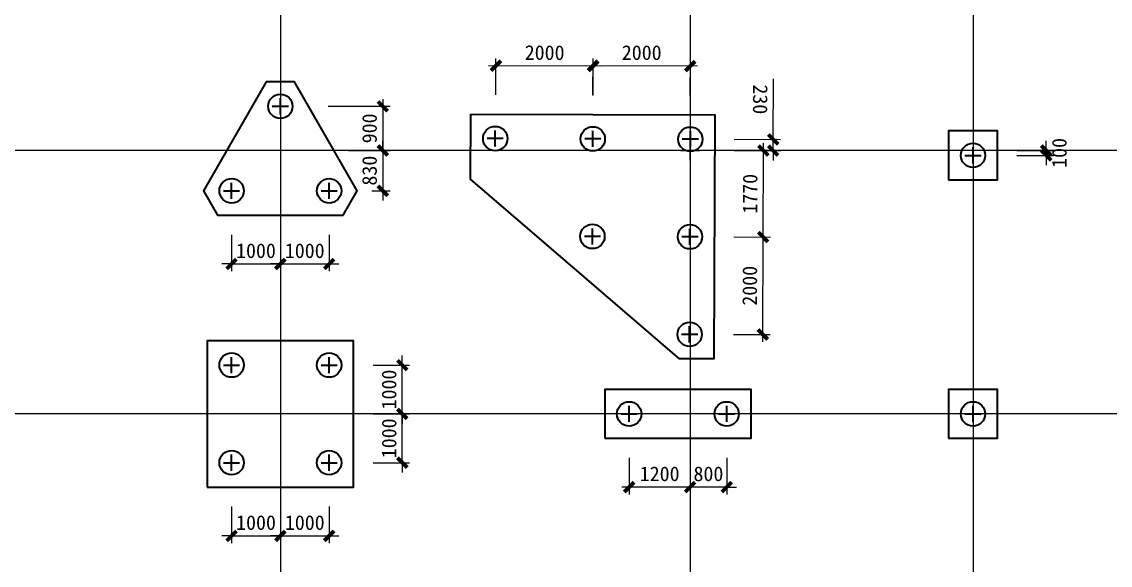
# Model space of a CAD drawing. Header units: millimetres. Extents: x -8252 to 341964, y -299084 to 206355.
# Drawn here: x 47196 to 69510, y 32798 to 43938 of the extents above; entities that cross this region are included whole.
import ezdxf

# ---------------------------------------------------------------- set-up
doc = ezdxf.new("R2010")
doc.units = ezdxf.units.MM
doc.header["$LTSCALE"] = 500
doc.header["$PDMODE"] = 2
doc.header["$PDSIZE"] = 200
doc.linetypes.add('DASHDOT', pattern=[25.4, 12.7, -6.35, 0, -6.35])
doc.layers.add('dim____', color=70, linetype='Continuous')
doc.layers.add('DOTE', color=20, linetype='DASHDOT')
for name, color, linetype, lineweight in [('s121', 2, 'Continuous', 35), ('shear_wall', 100, 'Continuous', 25), ('zkz', 200, 'Continuous', 35)]:
    doc.layers.add(name, color=color, linetype=linetype, lineweight=lineweight)
doc.styles.add('宋体', font='')
doc.styles.get('宋体').set_extended_font_data('宋体')
doc.dimstyles.new('ISO-25', dxfattribs={"dimtxt": 2.5, "dimasz": 2.5, "dimexe": 1.25, "dimexo": 0.625, "dimtad": 1, "dimtxsty": 'Standard', "dimcen": 2.5, "dimadec": 0, "dimazin": 0, "dimtfac": 1, "dimtmove": 0, "dimatfit": 3, "dimfxl": 1, "dimarcsym": 0})

# ---------------------------------------------------------------- blocks, each defined once
blk = doc.blocks.new('_ArchTick')
at = {"color": 0, "linetype": 'ByBlock', "const_width": 0.4}
blk.add_lwpolyline([(-0.5, -0.5), (0.5, 0.5)], dxfattribs=at)
blk = doc.blocks.new('*D609')
at = {"layer": 'Defpoints', "color": 0, "transparency": 16777216}
for p in [(51497, 39973), (52497, 39973), (52497, 38973)]:
    blk.add_point(p, dxfattribs=at)
at = {"layer": 'dim____', "color": 0, "lineweight": -2, "transparency": 16777216}
for p, q in [((51497, 39573), (51497, 38823)), ((52497, 39573), (52497, 38823)), ((51497, 38973), (51297, 38973)), ((51497, 38973), (52497, 38973)), ((52497, 38973), (52697, 38973))]:
    blk.add_line(p, q, dxfattribs=at)
at = {"layer": 'dim____', "color": 0, "lineweight": -2, "transparency": 16777216, "xscale": 200, "yscale": 200, "zscale": 200}
blk.add_blockref('_ArchTick', (51497, 38973), dxfattribs=at)
at = {"layer": 'dim____', "color": 0, "lineweight": -2, "transparency": 16777216, "xscale": 200, "yscale": 200, "zscale": 200, "rotation": 180}
blk.add_blockref('_ArchTick', (52497, 38973), dxfattribs=at)
at = {"layer": 'dim____', "color": 7, "transparency": 16777216, "insert": (51997, 39243), "char_height": 300, "attachment_point": 5, "style": '宋体'}
blk.add_mtext('1000', dxfattribs=at)
blk = doc.blocks.new('*D610')
at = {"layer": 'Defpoints', "color": 0, "transparency": 16777216}
for p in [(52497, 39973), (53497, 39973), (53497, 38973)]:
    blk.add_point(p, dxfattribs=at)
at = {"layer": 'dim____', "color": 0, "lineweight": -2, "transparency": 16777216}
for p, q in [((52497, 39573), (52497, 38823)), ((53497, 39573), (53497, 38823)), ((52497, 38973), (52297, 38973)), ((52497, 38973), (53497, 38973)), ((53497, 38973), (53697, 38973))]:
    blk.add_line(p, q, dxfattribs=at)
at = {"layer": 'dim____', "color": 0, "lineweight": -2, "transparency": 16777216, "xscale": 200, "yscale": 200, "zscale": 200}
blk.add_blockref('_ArchTick', (52497, 38973), dxfattribs=at)
at = {"layer": 'dim____', "color": 0, "lineweight": -2, "transparency": 16777216, "xscale": 200, "yscale": 200, "zscale": 200, "rotation": 180}
blk.add_blockref('_ArchTick', (53497, 38973), dxfattribs=at)
at = {"layer": 'dim____', "color": 7, "transparency": 16777216, "insert": (52997, 39243), "char_height": 300, "attachment_point": 5, "style": '宋体'}
blk.add_mtext('1000', dxfattribs=at)
blk = doc.blocks.new('*D613')
at = {"layer": 'Defpoints', "color": 0, "transparency": 16777216}
for p in [(53075, 42205), (53597, 41300), (54597, 41300)]:
    blk.add_point(p, dxfattribs=at)
at = {"layer": 'dim____', "color": 0, "lineweight": -2, "transparency": 16777216}
for p, q in [((53475, 42205), (54747, 42205)), ((54597, 42355), (54597, 41150)), ((53997, 41300), (54747, 41300))]:
    blk.add_line(p, q, dxfattribs=at)
at = {"layer": 'dim____', "color": 0, "lineweight": -2, "transparency": 16777216, "xscale": 200, "yscale": 200, "zscale": 200}
for p, rotation in [((54597, 42205), 90), ((54597, 41300), 270)]:
    blk.add_blockref('_ArchTick', p, dxfattribs=dict(at, rotation=rotation))
at = {"layer": 'dim____', "color": 7, "transparency": 16777216, "insert": (54327, 41753), "char_height": 300, "attachment_point": 5, "rotation": 90, "style": '宋体'}
blk.add_mtext('900', dxfattribs=at)
blk = doc.blocks.new('*D614')
at = {"layer": 'Defpoints', "color": 0, "transparency": 16777216}
for p in [(53597, 41300), (54075, 40473), (54597, 40473)]:
    blk.add_point(p, dxfattribs=at)
at = {"layer": 'dim____', "color": 0, "lineweight": -2, "transparency": 16777216}
for p, q in [((53897, 41300), (54747, 41300)), ((54597, 41300), (54597, 41500)), ((54597, 41300), (54597, 40473)), ((54375, 40473), (54747, 40473)), ((54597, 40473), (54597, 40273))]:
    blk.add_line(p, q, dxfattribs=at)
at = {"layer": 'dim____', "color": 0, "lineweight": -2, "transparency": 16777216, "xscale": 200, "yscale": 200, "zscale": 200}
for p, rotation in [((54597, 41300), 270), ((54597, 40473), 90)]:
    blk.add_blockref('_ArchTick', p, dxfattribs=dict(at, rotation=rotation))
at = {"layer": 'dim____', "color": 7, "transparency": 16777216, "insert": (54327, 40887), "char_height": 300, "attachment_point": 5, "rotation": 90, "style": '宋体'}
blk.add_mtext('830', dxfattribs=at)
blk = doc.blocks.new('*D611')
at = {"layer": 'Defpoints', "color": 0, "transparency": 16777216}
for p in [(51498, 34400), (52498, 34400), (52498, 33400)]:
    blk.add_point(p, dxfattribs=at)
at = {"layer": 'dim____', "color": 0, "lineweight": -2, "transparency": 16777216}
for p, q in [((51498, 34000), (51498, 33250)), ((52498, 34000), (52498, 33250)), ((51498, 33400), (51298, 33400)), ((51498, 33400), (52498, 33400)), ((52498, 33400), (52698, 33400))]:
    blk.add_line(p, q, dxfattribs=at)
at = {"layer": 'dim____', "color": 0, "lineweight": -2, "transparency": 16777216, "xscale": 200, "yscale": 200, "zscale": 200}
blk.add_blockref('_ArchTick', (51498, 33400), dxfattribs=at)
at = {"layer": 'dim____', "color": 0, "lineweight": -2, "transparency": 16777216, "xscale": 200, "yscale": 200, "zscale": 200, "rotation": 180}
blk.add_blockref('_ArchTick', (52498, 33400), dxfattribs=at)
at = {"layer": 'dim____', "color": 7, "transparency": 16777216, "insert": (51998, 33670), "char_height": 300, "attachment_point": 5, "style": '宋体'}
blk.add_mtext('1000', dxfattribs=at)
blk = doc.blocks.new('*D612')
at = {"layer": 'Defpoints', "color": 0, "transparency": 16777216}
for p in [(52498, 34400), (53498, 34400), (53498, 33400)]:
    blk.add_point(p, dxfattribs=at)
at = {"layer": 'dim____', "color": 0, "lineweight": -2, "transparency": 16777216}
for p, q in [((52498, 34000), (52498, 33250)), ((53498, 34000), (53498, 33250)), ((52498, 33400), (52298, 33400)), ((52498, 33400), (53498, 33400)), ((53498, 33400), (53698, 33400))]:
    blk.add_line(p, q, dxfattribs=at)
at = {"layer": 'dim____', "color": 0, "lineweight": -2, "transparency": 16777216, "xscale": 200, "yscale": 200, "zscale": 200}
blk.add_blockref('_ArchTick', (52498, 33400), dxfattribs=at)
at = {"layer": 'dim____', "color": 0, "lineweight": -2, "transparency": 16777216, "xscale": 200, "yscale": 200, "zscale": 200, "rotation": 180}
blk.add_blockref('_ArchTick', (53498, 33400), dxfattribs=at)
at = {"layer": 'dim____', "color": 7, "transparency": 16777216, "insert": (52998, 33670), "char_height": 300, "attachment_point": 5, "style": '宋体'}
blk.add_mtext('1000', dxfattribs=at)
blk = doc.blocks.new('*D615')
at = {"layer": 'Defpoints', "color": 0, "transparency": 16777216}
for p in [(53997, 35900), (54997, 35900), (53997, 34900)]:
    blk.add_point(p, dxfattribs=at)
at = {"layer": 'dim____', "color": 0, "lineweight": -2, "transparency": 16777216}
for p, q in [((54997, 35900), (54997, 36100)), ((54397, 35900), (55147, 35900)), ((54997, 34900), (54997, 35900)), ((54397, 34900), (55147, 34900)), ((54997, 34900), (54997, 34700))]:
    blk.add_line(p, q, dxfattribs=at)
at = {"layer": 'dim____', "color": 0, "lineweight": -2, "transparency": 16777216, "xscale": 200, "yscale": 200, "zscale": 200}
for p, rotation in [((54997, 35900), 270), ((54997, 34900), 90)]:
    blk.add_blockref('_ArchTick', p, dxfattribs=dict(at, rotation=rotation))
at = {"layer": 'dim____', "color": 7, "transparency": 16777216, "insert": (54727, 35400), "char_height": 300, "attachment_point": 5, "rotation": 90, "style": '宋体'}
blk.add_mtext('1000', dxfattribs=at)
blk = doc.blocks.new('*D616')
at = {"layer": 'Defpoints', "color": 0, "transparency": 16777216}
for p in [(53997, 36900), (54997, 36900), (53997, 35900)]:
    blk.add_point(p, dxfattribs=at)
at = {"layer": 'dim____', "color": 0, "lineweight": -2, "transparency": 16777216}
for p, q in [((54997, 36900), (54997, 37100)), ((54397, 36900), (55147, 36900)), ((54997, 35900), (54997, 36900)), ((54397, 35900), (55147, 35900)), ((54997, 35900), (54997, 35700))]:
    blk.add_line(p, q, dxfattribs=at)
at = {"layer": 'dim____', "color": 0, "lineweight": -2, "transparency": 16777216, "xscale": 200, "yscale": 200, "zscale": 200}
for p, rotation in [((54997, 36900), 270), ((54997, 35900), 90)]:
    blk.add_blockref('_ArchTick', p, dxfattribs=dict(at, rotation=rotation))
at = {"layer": 'dim____', "color": 7, "transparency": 16777216, "insert": (54727, 36400), "char_height": 300, "attachment_point": 5, "rotation": 90, "style": '宋体'}
blk.add_mtext('1000', dxfattribs=at)
blk = doc.blocks.new('*D633')
at = {"layer": 'Defpoints', "color": 0, "transparency": 16777216}
for p in [(58907, 43038), (58903, 42038), (60898, 42030)]:
    blk.add_point(p, dxfattribs=at)
at = {"layer": 'dim____', "color": 0, "lineweight": -2, "transparency": 16777216}
for p, q in [((58905, 42438), (58907, 43188)), ((60899, 42430), (60902, 43180)), ((61051, 43030), (58757, 43038))]:
    blk.add_line(p, q, dxfattribs=at)
at = {"layer": 'dim____', "color": 0, "lineweight": -2, "transparency": 16777216, "xscale": 200, "yscale": 200, "zscale": 200}
for p, rotation in [((58907, 43038), 179.7979584951869), ((60901, 43030), 359.7979584951869)]:
    blk.add_blockref('_ArchTick', p, dxfattribs=dict(at, rotation=rotation))
at = {"layer": 'dim____', "color": 7, "transparency": 16777216, "insert": (59905, 43304), "char_height": 300, "attachment_point": 5, "rotation": 359.798, "style": '宋体'}
blk.add_mtext('2000', dxfattribs=at)
blk = doc.blocks.new('*D634')
at = {"layer": 'Defpoints', "color": 0, "transparency": 16777216}
for p in [(61395, 39529), (62395, 39525), (61388, 37531)]:
    blk.add_point(p, dxfattribs=at)
at = {"layer": 'dim____', "color": 0, "lineweight": -2, "transparency": 16777216}
for p, q in [((61795, 39527), (62545, 39525)), ((62387, 37377), (62395, 39675)), ((61788, 37529), (62538, 37527))]:
    blk.add_line(p, q, dxfattribs=at)
at = {"layer": 'dim____', "color": 0, "lineweight": -2, "transparency": 16777216, "xscale": 200, "yscale": 200, "zscale": 200}
for p, rotation in [((62395, 39525), 89.79795849518803), ((62388, 37527), 269.797958495188)]:
    blk.add_blockref('_ArchTick', p, dxfattribs=dict(at, rotation=rotation))
at = {"layer": 'dim____', "color": 7, "transparency": 16777216, "insert": (62121, 38527), "char_height": 300, "attachment_point": 5, "rotation": 89.798, "style": '宋体'}
blk.add_mtext('2000', dxfattribs=at)
blk = doc.blocks.new('*D635')
at = {"layer": 'Defpoints', "color": 0, "transparency": 16777216}
for p in [(61402, 41300), (62401, 41297), (61395, 39529)]:
    blk.add_point(p, dxfattribs=at)
at = {"layer": 'dim____', "color": 0, "lineweight": -2, "transparency": 16777216}
for p, q in [((61802, 41299), (62551, 41296)), ((62394, 39375), (62402, 41447)), ((61795, 39527), (62545, 39525))]:
    blk.add_line(p, q, dxfattribs=at)
at = {"layer": 'dim____', "color": 0, "lineweight": -2, "transparency": 16777216, "xscale": 200, "yscale": 200, "zscale": 200}
for p, rotation in [((62401, 41297), 89.79795849518803), ((62395, 39525), 269.797958495188)]:
    blk.add_blockref('_ArchTick', p, dxfattribs=dict(at, rotation=rotation))
at = {"layer": 'dim____', "color": 7, "transparency": 16777216, "insert": (62128, 40412), "char_height": 300, "attachment_point": 5, "rotation": 89.798, "style": '宋体'}
blk.add_mtext('1770', dxfattribs=at)
blk = doc.blocks.new('*D636')
at = {"layer": 'Defpoints', "color": 0, "transparency": 16777216}
for p in [(56917, 43038), (56913, 42038), (58908, 42030)]:
    blk.add_point(p, dxfattribs=at)
at = {"layer": 'dim____', "color": 0, "lineweight": -2, "transparency": 16777216}
for p, q in [((56915, 42438), (56917, 43188)), ((58909, 42430), (58912, 43180)), ((59061, 43030), (56767, 43038))]:
    blk.add_line(p, q, dxfattribs=at)
at = {"layer": 'dim____', "color": 0, "lineweight": -2, "transparency": 16777216, "xscale": 200, "yscale": 200, "zscale": 200}
for p, rotation in [((56917, 43038), 179.7979584951869), ((58911, 43030), 359.7979584951869)]:
    blk.add_blockref('_ArchTick', p, dxfattribs=dict(at, rotation=rotation))
at = {"layer": 'dim____', "color": 7, "transparency": 16777216, "insert": (57915, 43304), "char_height": 300, "attachment_point": 5, "rotation": 359.798, "style": '宋体'}
blk.add_mtext('2000', dxfattribs=at)
blk = doc.blocks.new('*D648')
at = {"layer": 'Defpoints', "color": 0, "transparency": 16777216}
for p in [(61402, 41531), (62602, 41527), (61402, 41300)]:
    blk.add_point(p, dxfattribs=at)
at = {"layer": 'dim____', "color": 0, "lineweight": -2, "transparency": 16777216}
for p, q in [((62602, 41527), (62606, 42767)), ((61802, 41530), (62752, 41527)), ((62601, 41296), (62602, 41527)), ((61802, 41299), (62751, 41296)), ((62601, 41296), (62600, 41096))]:
    blk.add_line(p, q, dxfattribs=at)
at = {"layer": 'dim____', "color": 0, "lineweight": -2, "transparency": 16777216, "xscale": 200, "yscale": 200, "zscale": 200}
for p, rotation in [((62602, 41527), 269.797958495188), ((62601, 41296), 89.79795849518804)]:
    blk.add_blockref('_ArchTick', p, dxfattribs=dict(at, rotation=rotation))
at = {"layer": 'dim____', "color": 7, "transparency": 16777216, "insert": (62335, 42348), "char_height": 300, "attachment_point": 5, "rotation": 269.798, "style": '宋体'}
blk.add_mtext('230', dxfattribs=at)
blk = doc.blocks.new('*D768')
at = {"layer": 'Defpoints', "color": 0, "transparency": 16777216}
for p in [(60898, 35400), (61648, 35400), (60898, 34400)]:
    blk.add_point(p, dxfattribs=at)
at = {"layer": 'dim____', "color": 0, "lineweight": -2, "transparency": 16777216}
for p, q in [((60898, 35000), (60898, 34250)), ((61648, 35000), (61648, 34250)), ((60898, 34400), (60698, 34400)), ((61648, 34400), (60898, 34400)), ((61648, 34400), (61848, 34400))]:
    blk.add_line(p, q, dxfattribs=at)
at = {"layer": 'dim____', "color": 0, "lineweight": -2, "transparency": 16777216, "xscale": 200, "yscale": 200, "zscale": 200}
blk.add_blockref('_ArchTick', (60898, 34400), dxfattribs=at)
at = {"layer": 'dim____', "color": 0, "lineweight": -2, "transparency": 16777216, "xscale": 200, "yscale": 200, "zscale": 200, "rotation": 180}
blk.add_blockref('_ArchTick', (61648, 34400), dxfattribs=at)
at = {"layer": 'dim____', "color": 7, "transparency": 16777216, "insert": (61273, 34670), "char_height": 300, "attachment_point": 5, "style": '宋体'}
blk.add_mtext('800', dxfattribs=at)
blk = doc.blocks.new('*D769')
at = {"layer": 'Defpoints', "color": 0, "transparency": 16777216}
for p in [(59648, 35400), (60898, 35400), (59648, 34400)]:
    blk.add_point(p, dxfattribs=at)
at = {"layer": 'dim____', "color": 0, "lineweight": -2, "transparency": 16777216}
for p, q in [((59648, 35000), (59648, 34250)), ((60898, 35000), (60898, 34250)), ((61048, 34400), (59498, 34400))]:
    blk.add_line(p, q, dxfattribs=at)
at = {"layer": 'dim____', "color": 0, "lineweight": -2, "transparency": 16777216, "xscale": 200, "yscale": 200, "zscale": 200, "rotation": 180}
blk.add_blockref('_ArchTick', (59648, 34400), dxfattribs=at)
at = {"layer": 'dim____', "color": 0, "lineweight": -2, "transparency": 16777216, "xscale": 200, "yscale": 200, "zscale": 200}
blk.add_blockref('_ArchTick', (60898, 34400), dxfattribs=at)
at = {"layer": 'dim____', "color": 7, "transparency": 16777216, "insert": (60273, 34670), "char_height": 300, "attachment_point": 5, "style": '宋体'}
blk.add_mtext('1200', dxfattribs=at)
blk = doc.blocks.new('*D809')
at = {"layer": 'Defpoints', "color": 0, "transparency": 16777216}
for p in [(67198, 41300), (67198, 41200), (68198, 41200)]:
    blk.add_point(p, dxfattribs=at)
at = {"layer": 'dim____', "color": 0, "lineweight": -2, "transparency": 16777216}
for p, q in [((67598, 41300), (68348, 41300)), ((68198, 41300), (68198, 41500)), ((68198, 41300), (68198, 41200)), ((67598, 41200), (68348, 41200)), ((68198, 41200), (68198, 41000))]:
    blk.add_line(p, q, dxfattribs=at)
at = {"layer": 'dim____', "color": 0, "lineweight": -2, "transparency": 16777216, "xscale": 200, "yscale": 200, "zscale": 200}
for p, rotation in [((68198, 41300), 270), ((68198, 41200), 90)]:
    blk.add_blockref('_ArchTick', p, dxfattribs=dict(at, rotation=rotation))
at = {"layer": 'dim____', "color": 7, "transparency": 16777216, "insert": (68468, 41250), "char_height": 300, "attachment_point": 5, "rotation": 90, "style": '宋体'}
blk.add_mtext('100', dxfattribs=at)

msp = doc.modelspace()

# ---------------------------------------------------------------- linework, layer by layer
at = {"layer": 'DOTE', "ltscale": 5}
for p, q in [((52497.528, 57900.374), (52497.528, -3449.626)), ((60897.528, 57900.374), (60897.528, -3449.626)), ((66697.528, 57900.374), (66697.528, -3449.626)), ((75497.528, 41300.374), (-3452.338, 41300.374)), ((75497.528, 35900.374), (-3452.472, 35900.374))]:
    msp.add_line(p, q, dxfattribs=at)
at = {"layer": 's121'}
for points in [[(52208.852, 42705.073), (50920.177, 40473.022), (51208.852, 39973.022), (53786.204, 39973.022), (54074.88, 40473.022), (52786.204, 42705.073)], [(56402.647, 42046.347), (61403.702, 42028.712), (61386.071, 37028.943), (60678.969, 37031.437), (56398.529, 40714.352)], [(66197.528, 40700.374), (67197.528, 40700.374), (67197.528, 41700.374), (66197.528, 41700.374)], [(50997.528, 34400.374), (53997.528, 34400.374), (53997.528, 37400.374), (50997.528, 37400.374)], [(59147.528, 35400.374), (62147.528, 35400.374), (62147.528, 36400.374), (59147.528, 36400.374)], [(66197.528, 35400.374), (67197.528, 35400.374), (67197.528, 36400.374), (66197.528, 36400.374)]]:
    msp.add_lwpolyline(points, close=True, dxfattribs=at)
at = {"layer": 'shear_wall'}
msp.add_point((60897.528, 41300.374), dxfattribs=at)
at = {"layer": 'zkz'}
for p, q in [((52332.528, 42205.073), (52662.528, 42205.073)), ((52497.528, 42040.073), (52497.528, 42370.073)), ((57066.967, 41544.784), (56736.967, 41544.784)), ((56901.967, 41379.784), (56901.967, 41709.784)), ((59066.955, 41537.731), (58736.955, 41537.731)), ((58901.955, 41372.731), (58901.955, 41702.731)), ((61066.942, 41530.678), (60736.942, 41530.678)), ((60901.942, 41365.678), (60901.942, 41695.678)), ((66697.528, 41035.374), (66697.528, 41365.374)), ((66532.528, 41200.374), (66862.528, 41200.374)), ((51497.528, 40308.022), (51497.528, 40638.022)), ((53497.528, 40308.022), (53497.528, 40638.022)), ((51332.528, 40473.022), (51662.528, 40473.022)), ((53332.528, 40473.022), (53662.528, 40473.022)), ((59059.902, 39537.743), (58729.902, 39537.743)), ((58894.902, 39372.743), (58894.902, 39702.743)), ((61059.89, 39530.691), (60729.89, 39530.691)), ((60894.89, 39365.691), (60894.89, 39695.691)), ((61052.837, 37530.703), (60722.837, 37530.703)), ((60887.837, 37365.703), (60887.837, 37695.703)), ((51497.528, 36735.374), (51497.528, 37065.374)), ((53497.528, 36735.374), (53497.528, 37065.374)), ((51332.528, 36900.374), (51662.528, 36900.374)), ((53332.528, 36900.374), (53662.528, 36900.374)), ((59647.528, 35735.374), (59647.528, 36065.374)), ((61647.528, 35735.374), (61647.528, 36065.374)), ((66697.528, 35735.374), (66697.528, 36065.374)), ((59482.528, 35900.374), (59812.528, 35900.374)), ((61482.528, 35900.374), (61812.528, 35900.374)), ((66532.528, 35900.374), (66862.528, 35900.374)), ((51497.528, 34735.374), (51497.528, 35065.374)), ((53497.528, 34735.374), (53497.528, 35065.374)), ((51332.528, 34900.374), (51662.528, 34900.374)), ((53332.528, 34900.374), (53662.528, 34900.374))]:
    msp.add_line(p, q, dxfattribs=at)
for centre in [(52497.528, 42205.073), (56901.967, 41544.784), (58901.955, 41537.731), (60901.942, 41530.678), (66697.528, 41200.374), (51497.528, 40473.022), (53497.528, 40473.022), (58894.902, 39537.743), (60894.89, 39530.691), (60887.837, 37530.703), (51497.528, 36900.374), (53497.528, 36900.374), (59647.528, 35900.374), (61647.528, 35900.374), (66697.528, 35900.374), (51497.528, 34900.374), (53497.528, 34900.374)]:
    msp.add_circle(centre, 250, dxfattribs=at)

# ---------------------------------------------------------------- dimensions: what is measured, and where the dimension line sits
at = {"layer": 'dim____'}
for base, p1, p2, angle, override, picture, middle in [((56916.701, 43037.523), (58907.528, 42030.497), (56913.174, 42037.53), 179.7979585, {"dimtxt": 300, "dimasz": 200, "dimexe": 150, "dimexo": 400, "dimgap": 120, "dimtad": 1, "dimrnd": 100, "dimtxsty": '宋体', "dimblk1": 'ArchTick', "dimblk2": 'ArchTick', "dimsah": 1, "dimdle": 150, "dimclrt": 7, "dimtix": 1, "dimtmove": 0}, '*D636', (57914.83, 43304.005)), ((58906.701, 43037.523), (60897.528, 42030.497), (58903.174, 42037.53), 179.7979585, {"dimtxt": 300, "dimasz": 200, "dimexe": 150, "dimexo": 400, "dimgap": 120, "dimtad": 1, "dimrnd": 100, "dimtxsty": '宋体', "dimblk1": 'ArchTick', "dimblk2": 'ArchTick', "dimsah": 1, "dimdle": 150, "dimclrt": 7, "dimtix": 1, "dimtmove": 0}, '*D633', (59904.83, 43304.005)), ((54597.021, 41300.374), (53074.693, 42205.073), (53597.021, 41300.374), 90, {"dimtxt": 300, "dimasz": 200, "dimexe": 150, "dimexo": 400, "dimgap": 120, "dimtad": 1, "dimrnd": 10, "dimtxsty": '宋体', "dimblk1": 'ArchTick', "dimblk2": 'ArchTick', "dimsah": 1, "dimdle": 150, "dimclrt": 7, "dimtix": 1, "dimtmove": 0}, '*D613', (54327.021, 41752.723)), ((68197.528, 41200.374), (67197.528, 41300.374), (67197.528, 41200.374), 90, {"dimtxt": 300, "dimasz": 200, "dimexe": 150, "dimexo": 400, "dimgap": 120, "dimtad": 2, "dimrnd": 10, "dimtxsty": '宋体', "dimblk1": 'ArchTick', "dimblk2": 'ArchTick', "dimsah": 1, "dimdle": 150, "dimclrt": 7, "dimtix": 1}, '*D809', (68467.528, 41250.374)), ((54597.021, 40473.022), (53597.021, 41300.374), (54074.692, 40473.022), 90, {"dimtxt": 300, "dimasz": 200, "dimexe": 150, "dimexo": 300, "dimgap": 120, "dimtad": 1, "dimrnd": 10, "dimtxsty": '宋体', "dimblk1": 'ArchTick', "dimblk2": 'ArchTick', "dimsah": 1, "dimdle": 150, "dimclrt": 7, "dimtix": 1, "dimtmove": 0}, '*D614', (54327.021, 40886.698)), ((62401.127, 41296.85), (61394.886, 39528.828), (61401.948, 41300.374), 269.7979585, {"dimtxt": 300, "dimasz": 200, "dimexe": 150, "dimexo": 400, "dimgap": 120, "dimtad": 1, "dimrnd": 10, "dimtxsty": '宋体', "dimblk1": 'ArchTick', "dimblk2": 'ArchTick', "dimsah": 1, "dimdle": 150, "dimclrt": 7, "dimtix": 1, "dimtmove": 0}, '*D635', (62128.005, 40412.028)), ((62394.88, 39525.301), (61387.84, 37530.703), (61394.886, 39528.828), 269.7979585, {"dimtxt": 300, "dimasz": 200, "dimexe": 150, "dimexo": 400, "dimgap": 120, "dimtad": 1, "dimrnd": 10, "dimtxsty": '宋体', "dimblk1": 'ArchTick', "dimblk2": 'ArchTick', "dimsah": 1, "dimdle": 150, "dimclrt": 7, "dimtix": 1, "dimtmove": 0}, '*D634', (62121.359, 38527.191)), ((54997.343, 36900.374), (53997.343, 35900.374), (53997.343, 36900.374), 90, {"dimtxt": 300, "dimasz": 200, "dimexe": 150, "dimexo": 400, "dimgap": 120, "dimtad": 1, "dimrnd": 10, "dimtxsty": '宋体', "dimblk1": 'ArchTick', "dimblk2": 'ArchTick', "dimsah": 1, "dimdle": 150, "dimclrt": 7, "dimtix": 1, "dimtmove": 0}, '*D616', (54727.343, 36400.374)), ((54997.343, 35900.374), (53997.343, 34900.374), (53997.343, 35900.374), 90, {"dimtxt": 300, "dimasz": 200, "dimexe": 150, "dimexo": 400, "dimgap": 120, "dimtad": 1, "dimrnd": 10, "dimtxsty": '宋体', "dimblk1": 'ArchTick', "dimblk2": 'ArchTick', "dimsah": 1, "dimdle": 150, "dimclrt": 7, "dimtix": 1, "dimtmove": 0}, '*D615', (54727.343, 35400.374)), ((59647.528, 34400.374), (60897.528, 35400.374), (59647.528, 35400.374), 180, {"dimtxt": 300, "dimasz": 200, "dimexe": 150, "dimexo": 400, "dimgap": 120, "dimtad": 1, "dimrnd": 100, "dimtxsty": '宋体', "dimblk1": 'ArchTick', "dimblk2": 'ArchTick', "dimsah": 1, "dimdle": 150, "dimclrt": 7, "dimtix": 1, "dimtmove": 0}, '*D769', (60272.528, 34670.374)), ((60897.528, 34400.374), (61647.528, 35400.374), (60897.528, 35400.374), 180, {"dimtxt": 300, "dimasz": 200, "dimexe": 150, "dimexo": 400, "dimgap": 120, "dimtad": 1, "dimrnd": 100, "dimtxsty": '宋体', "dimblk1": 'ArchTick', "dimblk2": 'ArchTick', "dimsah": 1, "dimdle": 150, "dimclrt": 7, "dimtix": 1, "dimtmove": 0}, '*D768', (61272.528, 34670.374))]:
    dim = msp.add_linear_dim(base=base, p1=p1, p2=p2, angle=angle, dimstyle='ISO-25', override=override, dxfattribs=at)
    dim.commit()
    dim.dimension.update_dxf_attribs({"geometry": picture, "text_midpoint": middle})
dim = msp.add_linear_dim(base=(62601.7, 41527.083), p1=(61401.948, 41300.374), p2=(61401.948, 41531.313), angle=269.7979585, dimstyle='ISO-25', override={"dimtxt": 300, "dimasz": 200, "dimexe": 150, "dimexo": 400, "dimgap": 120, "dimtad": 1, "dimrnd": 10, "dimtxsty": '宋体', "dimblk1": 'ArchTick', "dimblk2": 'ArchTick', "dimsah": 1, "dimdle": 150, "dimclrt": 7, "dimtix": 1, "dimtmove": 0}, dxfattribs=at)
dim.commit()
dim.dimension.update_dxf_attribs({"geometry": '*D648', "text_midpoint": (62604.591, 42347.077), "dimtype": 160})
for base, p1, p2, override, picture, middle in [((52497.444, 38973.022), (51497.444, 39973.022), (52497.444, 39973.022), {"dimtxt": 300, "dimasz": 200, "dimexe": 150, "dimexo": 400, "dimgap": 120, "dimtad": 1, "dimrnd": 10, "dimtxsty": '宋体', "dimblk1": 'ArchTick', "dimblk2": 'ArchTick', "dimsah": 1, "dimdle": 150, "dimclrt": 7, "dimtix": 1, "dimtmove": 0}, '*D609', (51997.444, 39243.022)), ((53497.444, 38973.022), (52497.444, 39973.022), (53497.444, 39973.022), {"dimtxt": 300, "dimasz": 200, "dimexe": 150, "dimexo": 400, "dimgap": 120, "dimtad": 1, "dimrnd": 10, "dimtxsty": '宋体', "dimblk1": 'ArchTick', "dimblk2": 'ArchTick', "dimsah": 1, "dimdle": 150, "dimclrt": 7, "dimtix": 1, "dimtmove": 0}, '*D610', (52997.444, 39243.022)), ((52497.528, 33400.374), (51497.528, 34400.374), (52497.528, 34400.374), {"dimtxt": 300, "dimasz": 200, "dimexe": 150, "dimexo": 400, "dimgap": 120, "dimtad": 1, "dimrnd": 100, "dimtxsty": '宋体', "dimblk1": 'ArchTick', "dimblk2": 'ArchTick', "dimsah": 1, "dimdle": 150, "dimclrt": 7, "dimtix": 1, "dimtmove": 0}, '*D611', (51997.528, 33670.374)), ((53497.528, 33400.374), (52497.528, 34400.374), (53497.528, 34400.374), {"dimtxt": 300, "dimasz": 200, "dimexe": 150, "dimexo": 400, "dimgap": 120, "dimtad": 1, "dimrnd": 100, "dimtxsty": '宋体', "dimblk1": 'ArchTick', "dimblk2": 'ArchTick', "dimsah": 1, "dimdle": 150, "dimclrt": 7, "dimtix": 1, "dimtmove": 0}, '*D612', (52997.528, 33670.374))]:
    dim = msp.add_linear_dim(base=base, p1=p1, p2=p2, dimstyle='ISO-25', override=override, dxfattribs=at)
    dim.commit()
    dim.dimension.update_dxf_attribs({"geometry": picture, "text_midpoint": middle})

doc.saveas('drawing.dxf')
